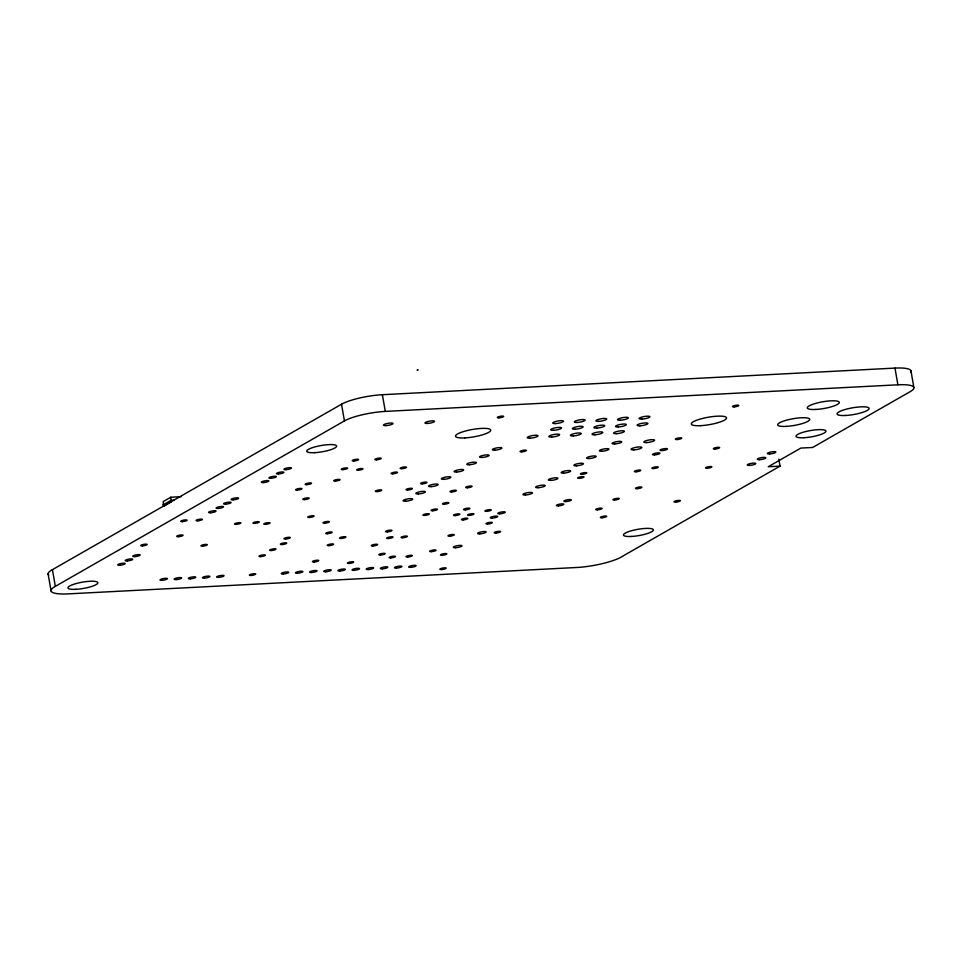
<?xml version="1.0" encoding="UTF-8"?>
<svg xmlns="http://www.w3.org/2000/svg" width="962" height="962" viewBox="0 0 962 962"><rect width="100%" height="100%" fill="white"/><g stroke="black" fill="none" stroke-linecap="round" stroke-linejoin="round"><path stroke-width="1.44" d="M170.791 497.234L171.392 501.815L163.372 506.409L163.239 501.551L170.791 497.234L181.072 496.705M163.095 504.846L171.128 500.252L173.954 500.108M48.737 575.144A32.961 6.914 -9.9 0 1 52.417 569.66L341.522 404.22A30.652 6.421 -9.9 0 1 382.383 394.709L894.973 368.097A30.652 6.421 -9.9 0 1 910.605 372.294M417.929 369.853L417.075 370.166L417.785 369.817M52.417 569.66L55.339 586.351L344.432 420.923A30.652 6.421 -9.9 0 1 385.305 411.411L897.883 384.8A30.652 6.421 -9.9 0 1 910.377 391.534L812.637 447.474L800.853 448.076L768.241 466.738L780.038 466.125L778.823 459.175M780.038 466.125L622.727 556.144A34.055 7.143 -9.9 0 1 578.847 567.376L67.316 593.927A32.961 6.914 -9.9 0 1 55.339 586.351M910.978 370.959L913.9 387.662M894.973 368.097L897.883 384.8M382.383 394.709L385.305 411.411M341.522 404.22L344.432 420.923M48.1 573.881L51.094 591.029M285.594 539.009A3.247 0.685 -9.9 0 0 290.308 537.59A3.247 0.685 -9.9 0 0 285.401 537.842A3.247 0.685 -9.9 0 0 285.594 539.009M197.715 520.827A3.247 0.685 -9.9 0 0 202.429 519.408A3.247 0.685 -9.9 0 0 197.523 519.672A3.247 0.685 -9.9 0 0 197.715 520.827M700.649 425.661A17.893 3.752 -9.9 0 0 726.563 417.857A17.893 3.752 -9.9 0 0 699.59 419.252A17.893 3.752 -9.9 0 0 700.649 425.661M555.567 423.581A5.507 1.154 -9.9 0 0 563.54 421.176A5.507 1.154 -9.9 0 0 555.242 421.609A5.507 1.154 -9.9 0 0 555.567 423.581M324.675 523.148A3.247 0.685 -9.9 0 0 329.389 521.729A3.247 0.685 -9.9 0 0 324.483 521.981A3.247 0.685 -9.9 0 0 324.675 523.148M372.943 545.959A3.247 0.685 -9.9 0 0 377.645 544.54A3.247 0.685 -9.9 0 0 372.751 544.793A3.247 0.685 -9.9 0 0 372.943 545.959M464.838 437.902A17.893 3.752 -9.9 0 0 490.752 430.098A17.893 3.752 -9.9 0 0 463.78 431.493A17.893 3.752 -9.9 0 0 464.838 437.902M327.453 533.706A3.247 0.685 -9.9 0 0 332.167 532.287A3.247 0.685 -9.9 0 0 327.26 532.539A3.247 0.685 -9.9 0 0 327.453 533.706M271.272 550.517A3.247 0.685 -9.9 0 0 275.974 549.098A3.247 0.685 -9.9 0 0 271.08 549.35A3.247 0.685 -9.9 0 0 271.272 550.517M815.788 409.451A16.258 3.403 -9.9 0 0 839.321 402.356A16.258 3.403 -9.9 0 0 814.814 403.631A16.258 3.403 -9.9 0 0 815.788 409.451M182.383 521.632A3.247 0.685 -9.9 0 0 187.097 520.214A3.247 0.685 -9.9 0 0 182.191 520.466A3.247 0.685 -9.9 0 0 182.383 521.632M260.666 556.589A3.247 0.685 -9.9 0 0 265.38 555.17A3.247 0.685 -9.9 0 0 260.474 555.423A3.247 0.685 -9.9 0 0 260.666 556.589M845.574 415.476A16.258 3.403 -9.9 0 0 869.107 408.381A16.258 3.403 -9.9 0 0 844.6 409.656A16.258 3.403 -9.9 0 0 845.574 415.476M178.379 536.676A3.247 0.685 -9.9 0 0 183.093 535.257A3.247 0.685 -9.9 0 0 178.186 535.509A3.247 0.685 -9.9 0 0 178.379 536.676M380.459 555.026A3.247 0.685 -9.9 0 0 385.161 553.607A3.247 0.685 -9.9 0 0 380.267 553.871A3.247 0.685 -9.9 0 0 380.459 555.026M786.194 426.382A16.258 3.403 -9.9 0 0 809.727 419.288A16.258 3.403 -9.9 0 0 785.22 420.562A16.258 3.403 -9.9 0 0 786.194 426.382M487.614 524.013A3.247 0.685 -9.9 0 0 492.316 522.594A3.247 0.685 -9.9 0 0 487.421 522.859A3.247 0.685 -9.9 0 0 487.614 524.013M335.341 481.084A3.247 0.685 -9.9 0 0 340.055 479.665A3.247 0.685 -9.9 0 0 335.149 479.93A3.247 0.685 -9.9 0 0 335.341 481.084M204.413 578.102A3.788 0.794 -9.9 0 0 209.908 576.442A3.788 0.794 -9.9 0 0 204.184 576.743A3.788 0.794 -9.9 0 0 204.413 578.102M309.391 517.46A3.247 0.685 -9.9 0 0 314.105 516.041A3.247 0.685 -9.9 0 0 309.199 516.293A3.247 0.685 -9.9 0 0 309.391 517.46M469.264 515.379A3.247 0.685 -9.9 0 0 473.965 513.961A3.247 0.685 -9.9 0 0 469.071 514.213A3.247 0.685 -9.9 0 0 469.264 515.379M441.498 569.54A3.247 0.685 -9.9 0 0 446.212 568.121A3.247 0.685 -9.9 0 0 441.305 568.386A3.247 0.685 -9.9 0 0 441.498 569.54M328.908 545.634A3.247 0.685 -9.9 0 0 333.61 544.215A3.247 0.685 -9.9 0 0 328.715 544.468A3.247 0.685 -9.9 0 0 328.908 545.634M407.696 489.995A3.247 0.685 -9.9 0 0 412.409 488.576A3.247 0.685 -9.9 0 0 407.503 488.828A3.247 0.685 -9.9 0 0 407.696 489.995M341.209 538.407A3.247 0.685 -9.9 0 0 345.923 536.988A3.247 0.685 -9.9 0 0 341.017 537.241A3.247 0.685 -9.9 0 0 341.209 538.407M405.639 501.202A4.882 1.022 -9.9 0 0 412.71 499.074A4.882 1.022 -9.9 0 0 405.351 499.458A4.882 1.022 -9.9 0 0 405.639 501.202M465.199 509.848A3.247 0.685 -9.9 0 0 469.913 508.429A3.247 0.685 -9.9 0 0 465.007 508.682A3.247 0.685 -9.9 0 0 465.199 509.848M714.946 449.013A3.247 0.685 -9.9 0 0 719.648 447.595A3.247 0.685 -9.9 0 0 714.754 447.859A3.247 0.685 -9.9 0 0 714.946 449.013M494.829 450.168A4.882 1.022 -9.9 0 0 501.899 448.039A4.882 1.022 -9.9 0 0 494.54 448.424A4.882 1.022 -9.9 0 0 494.829 450.168M675.661 502.116A3.247 0.685 -9.9 0 0 680.362 500.697A3.247 0.685 -9.9 0 0 675.456 500.949A3.247 0.685 -9.9 0 0 675.661 502.116M297.282 490.115A3.247 0.685 -9.9 0 0 301.984 488.696A3.247 0.685 -9.9 0 0 297.09 488.949A3.247 0.685 -9.9 0 0 297.282 490.115M285.942 469.66A3.788 0.794 -9.9 0 0 291.438 468.001A3.788 0.794 -9.9 0 0 285.714 468.302A3.788 0.794 -9.9 0 0 285.942 469.66M392.797 473.797A3.247 0.685 -9.9 0 0 397.498 472.378A3.247 0.685 -9.9 0 0 392.604 472.631A3.247 0.685 -9.9 0 0 392.797 473.797M449.651 536.171A3.247 0.685 -9.9 0 0 454.365 534.752A3.247 0.685 -9.9 0 0 449.458 535.004A3.247 0.685 -9.9 0 0 449.651 536.171M210.534 512.758A3.788 0.794 -9.9 0 0 216.029 511.099A3.788 0.794 -9.9 0 0 210.317 511.399A3.788 0.794 -9.9 0 0 210.534 512.758M422.246 483.838A3.247 0.685 -9.9 0 0 426.96 482.419A3.247 0.685 -9.9 0 0 422.053 482.671A3.247 0.685 -9.9 0 0 422.246 483.838M387.265 531.878A3.247 0.685 -9.9 0 0 391.967 530.459A3.247 0.685 -9.9 0 0 387.073 530.711A3.247 0.685 -9.9 0 0 387.265 531.878M218.061 508.453A3.788 0.794 -9.9 0 0 223.557 506.794A3.788 0.794 -9.9 0 0 217.833 507.094A3.788 0.794 -9.9 0 0 218.061 508.453M602.02 517.748A3.247 0.685 -9.9 0 0 606.733 516.329A3.247 0.685 -9.9 0 0 601.827 516.582A3.247 0.685 -9.9 0 0 602.02 517.748M614.538 500.036A3.247 0.685 -9.9 0 0 619.239 498.617A3.247 0.685 -9.9 0 0 614.345 498.881A3.247 0.685 -9.9 0 0 614.538 500.036M225.589 504.148A3.788 0.794 -9.9 0 0 231.084 502.489A3.788 0.794 -9.9 0 0 225.361 502.789A3.788 0.794 -9.9 0 0 225.589 504.148M142.436 545.875A3.247 0.685 -9.9 0 0 147.138 544.456A3.247 0.685 -9.9 0 0 142.232 544.708A3.247 0.685 -9.9 0 0 142.436 545.875M597.414 509.836A3.247 0.685 -9.9 0 0 602.128 508.417A3.247 0.685 -9.9 0 0 597.222 508.67A3.247 0.685 -9.9 0 0 597.414 509.836M233.105 499.843A3.788 0.794 -9.9 0 0 238.6 498.184A3.788 0.794 -9.9 0 0 232.888 498.484A3.788 0.794 -9.9 0 0 233.105 499.843M251.034 575.444A3.247 0.685 -9.9 0 0 255.736 574.025A3.247 0.685 -9.9 0 0 250.841 574.278A3.247 0.685 -9.9 0 0 251.034 575.444M576.406 465.824A4.882 1.022 -9.9 0 0 583.465 463.696A4.882 1.022 -9.9 0 0 576.106 464.081A4.882 1.022 -9.9 0 0 576.406 465.824M190.26 578.835A3.788 0.794 -9.9 0 0 195.755 577.176A3.788 0.794 -9.9 0 0 190.043 577.477A3.788 0.794 -9.9 0 0 190.26 578.835M579.328 478.342A3.247 0.685 -9.9 0 0 584.03 476.924A3.247 0.685 -9.9 0 0 579.136 477.176A3.247 0.685 -9.9 0 0 579.328 478.342M482.094 457.455A4.882 1.022 -9.9 0 0 489.153 455.327A4.882 1.022 -9.9 0 0 481.806 455.711A4.882 1.022 -9.9 0 0 482.094 457.455M601.887 451.238A4.882 1.022 -9.9 0 0 608.946 449.11A4.882 1.022 -9.9 0 0 601.599 449.494A4.882 1.022 -9.9 0 0 601.887 451.238M525.432 494.985A4.882 1.022 -9.9 0 0 532.491 492.857A4.882 1.022 -9.9 0 0 525.144 493.241A4.882 1.022 -9.9 0 0 525.432 494.985M769.576 453.944A4.329 0.914 -9.9 0 0 775.853 452.044A4.329 0.914 -9.9 0 0 769.311 452.393A4.329 0.914 -9.9 0 0 769.576 453.944M759.535 459.68A4.329 0.914 -9.9 0 0 765.812 457.792A4.329 0.914 -9.9 0 0 759.283 458.128A4.329 0.914 -9.9 0 0 759.535 459.68M749.506 465.428A4.329 0.914 -9.9 0 0 755.783 463.528A4.329 0.914 -9.9 0 0 749.254 463.864A4.329 0.914 -9.9 0 0 749.506 465.428M616.486 433.682A5.507 1.154 -9.9 0 0 624.458 431.277A5.507 1.154 -9.9 0 0 616.161 431.71A5.507 1.154 -9.9 0 0 616.486 433.682M594.889 434.8A5.507 1.154 -9.9 0 0 602.861 432.395A5.507 1.154 -9.9 0 0 594.564 432.828A5.507 1.154 -9.9 0 0 594.889 434.8M573.292 435.918A5.507 1.154 -9.9 0 0 581.264 433.525A5.507 1.154 -9.9 0 0 572.955 433.946A5.507 1.154 -9.9 0 0 573.292 435.918M551.683 437.049A5.507 1.154 -9.9 0 0 559.656 434.644A5.507 1.154 -9.9 0 0 551.358 435.077A5.507 1.154 -9.9 0 0 551.683 437.049M530.086 438.167A5.507 1.154 -9.9 0 0 538.059 435.762A5.507 1.154 -9.9 0 0 529.761 436.195A5.507 1.154 -9.9 0 0 530.086 438.167M639.983 425.829A5.507 1.154 -9.9 0 0 647.955 423.424A5.507 1.154 -9.9 0 0 639.658 423.857A5.507 1.154 -9.9 0 0 639.983 425.829M618.386 426.948A5.507 1.154 -9.9 0 0 626.358 424.543A5.507 1.154 -9.9 0 0 618.049 424.976A5.507 1.154 -9.9 0 0 618.386 426.948M596.777 428.078A5.507 1.154 -9.9 0 0 604.749 425.673A5.507 1.154 -9.9 0 0 596.452 426.106A5.507 1.154 -9.9 0 0 596.777 428.078M575.18 429.196A5.507 1.154 -9.9 0 0 583.152 426.791A5.507 1.154 -9.9 0 0 574.855 427.224A5.507 1.154 -9.9 0 0 575.18 429.196M314.081 561.952A3.247 0.685 -9.9 0 0 318.783 560.533A3.247 0.685 -9.9 0 0 313.889 560.786A3.247 0.685 -9.9 0 0 314.081 561.952M377.044 491.582A3.247 0.685 -9.9 0 0 381.758 490.163A3.247 0.685 -9.9 0 0 376.851 490.416A3.247 0.685 -9.9 0 0 377.044 491.582M218.566 577.368A3.788 0.794 -9.9 0 0 224.05 575.709A3.788 0.794 -9.9 0 0 218.338 576.01A3.788 0.794 -9.9 0 0 218.566 577.368M707.19 468.241A3.247 0.685 -9.9 0 0 711.892 466.823A3.247 0.685 -9.9 0 0 706.998 467.087A3.247 0.685 -9.9 0 0 707.19 468.241M349.026 563.443A3.247 0.685 -9.9 0 0 353.727 562.024A3.247 0.685 -9.9 0 0 348.833 562.289A3.247 0.685 -9.9 0 0 349.026 563.443M265.38 524.35A3.247 0.685 -9.9 0 0 270.081 522.931A3.247 0.685 -9.9 0 0 265.187 523.196A3.247 0.685 -9.9 0 0 265.38 524.35M119.685 565.235A3.788 0.794 -9.9 0 0 125.18 563.588A3.788 0.794 -9.9 0 0 119.456 563.876A3.788 0.794 -9.9 0 0 119.685 565.235M451.659 491.955A3.247 0.685 -9.9 0 0 456.373 490.536A3.247 0.685 -9.9 0 0 451.467 490.788A3.247 0.685 -9.9 0 0 451.659 491.955M486.604 511.351A3.247 0.685 -9.9 0 0 491.305 509.932A3.247 0.685 -9.9 0 0 486.411 510.185A3.247 0.685 -9.9 0 0 486.604 511.351M444.167 504.22A3.247 0.685 -9.9 0 0 448.869 502.801A3.247 0.685 -9.9 0 0 443.975 503.054A3.247 0.685 -9.9 0 0 444.167 504.22M734.126 406.878A3.247 0.685 -9.9 0 0 738.828 405.459A3.247 0.685 -9.9 0 0 733.922 405.711A3.247 0.685 -9.9 0 0 734.126 406.878M127.212 560.93A3.788 0.794 -9.9 0 0 132.696 559.283A3.788 0.794 -9.9 0 0 126.984 559.571A3.788 0.794 -9.9 0 0 127.212 560.93M467.376 487.746A3.247 0.685 -9.9 0 0 472.089 486.327A3.247 0.685 -9.9 0 0 467.183 486.58A3.247 0.685 -9.9 0 0 467.376 487.746M614.622 443.951A4.882 1.022 -9.9 0 0 621.68 441.823A4.882 1.022 -9.9 0 0 614.333 442.195A4.882 1.022 -9.9 0 0 614.622 443.951M176.118 579.569A3.788 0.794 -9.9 0 0 181.614 577.921A3.788 0.794 -9.9 0 0 175.89 578.21A3.788 0.794 -9.9 0 0 176.118 579.569M402.705 537.758A3.247 0.685 -9.9 0 0 407.419 536.339A3.247 0.685 -9.9 0 0 402.513 536.592A3.247 0.685 -9.9 0 0 402.705 537.758M385.99 425.601A4.882 1.022 -9.9 0 0 393.049 423.472A4.882 1.022 -9.9 0 0 385.702 423.857A4.882 1.022 -9.9 0 0 385.99 425.601M407.66 557.01A3.247 0.685 -9.9 0 0 412.361 555.591A3.247 0.685 -9.9 0 0 407.467 555.844A3.247 0.685 -9.9 0 0 407.66 557.01M427.489 423.448A4.882 1.022 -9.9 0 0 434.559 421.32A4.882 1.022 -9.9 0 0 427.2 421.705A4.882 1.022 -9.9 0 0 427.489 423.448M297.426 573.232A3.788 0.794 -9.9 0 0 302.91 571.572A3.788 0.794 -9.9 0 0 297.198 571.873A3.788 0.794 -9.9 0 0 297.426 573.232M396.464 568.085A3.788 0.794 -9.9 0 0 401.96 566.426A3.788 0.794 -9.9 0 0 396.236 566.726A3.788 0.794 -9.9 0 0 396.464 568.085M382.311 568.819A3.788 0.794 -9.9 0 0 387.806 567.159A3.788 0.794 -9.9 0 0 382.082 567.46A3.788 0.794 -9.9 0 0 382.311 568.819M325.721 571.753A3.788 0.794 -9.9 0 0 331.217 570.105A3.788 0.794 -9.9 0 0 325.493 570.394A3.788 0.794 -9.9 0 0 325.721 571.753M368.169 569.552A3.788 0.794 -9.9 0 0 373.653 567.905A3.788 0.794 -9.9 0 0 367.941 568.193A3.788 0.794 -9.9 0 0 368.169 569.552M354.016 570.286A3.788 0.794 -9.9 0 0 359.511 568.638A3.788 0.794 -9.9 0 0 353.788 568.927A3.788 0.794 -9.9 0 0 354.016 570.286M339.863 571.019A3.788 0.794 -9.9 0 0 345.358 569.372A3.788 0.794 -9.9 0 0 339.646 569.66A3.788 0.794 -9.9 0 0 339.863 571.019M432.756 510.75A3.247 0.685 -9.9 0 0 437.457 509.331A3.247 0.685 -9.9 0 0 432.563 509.583A3.247 0.685 -9.9 0 0 432.756 510.75M311.568 572.498A3.788 0.794 -9.9 0 0 317.063 570.839A3.788 0.794 -9.9 0 0 311.351 571.139A3.788 0.794 -9.9 0 0 311.568 572.498M283.273 573.965A3.788 0.794 -9.9 0 0 288.768 572.306A3.788 0.794 -9.9 0 0 283.044 572.606A3.788 0.794 -9.9 0 0 283.273 573.965M236.171 524.35A3.247 0.685 -9.9 0 0 240.873 522.931A3.247 0.685 -9.9 0 0 235.979 523.184A3.247 0.685 -9.9 0 0 236.171 524.35M424.603 515.416A3.247 0.685 -9.9 0 0 429.305 513.997A3.247 0.685 -9.9 0 0 424.41 514.249A3.247 0.685 -9.9 0 0 424.603 515.416M388.323 538.504A3.247 0.685 -9.9 0 0 393.037 537.085A3.247 0.685 -9.9 0 0 388.131 537.337A3.247 0.685 -9.9 0 0 388.323 538.504M390.788 557.888A3.247 0.685 -9.9 0 0 395.502 556.469A3.247 0.685 -9.9 0 0 390.596 556.721A3.247 0.685 -9.9 0 0 390.788 557.888M677.056 439.538A3.247 0.685 -9.9 0 0 681.769 438.119A3.247 0.685 -9.9 0 0 676.863 438.371A3.247 0.685 -9.9 0 0 677.056 439.538M582.07 474.314A3.247 0.685 -9.9 0 0 586.784 472.895A3.247 0.685 -9.9 0 0 581.878 473.148A3.247 0.685 -9.9 0 0 582.07 474.314M637.169 488.684A3.247 0.685 -9.9 0 0 641.87 487.265A3.247 0.685 -9.9 0 0 636.976 487.518A3.247 0.685 -9.9 0 0 637.169 488.684M636.05 471.777A3.247 0.685 -9.9 0 0 640.764 470.358A3.247 0.685 -9.9 0 0 635.858 470.61A3.247 0.685 -9.9 0 0 636.05 471.777M304.521 499.591A3.247 0.685 -9.9 0 0 309.223 498.172A3.247 0.685 -9.9 0 0 304.329 498.424A3.247 0.685 -9.9 0 0 304.521 499.591M463.119 519.877A3.247 0.685 -9.9 0 0 467.833 518.458A3.247 0.685 -9.9 0 0 462.926 518.71A3.247 0.685 -9.9 0 0 463.119 519.877M455.627 547.715A4.401 0.926 -9.9 0 0 462 545.803A4.401 0.926 -9.9 0 0 455.363 546.139A4.401 0.926 -9.9 0 0 455.627 547.715M598.773 421.344A5.507 1.154 -9.9 0 0 606.745 418.939A5.507 1.154 -9.9 0 0 598.448 419.372A5.507 1.154 -9.9 0 0 598.773 421.344M577.164 422.462A5.507 1.154 -9.9 0 0 585.136 420.057A5.507 1.154 -9.9 0 0 576.839 420.49A5.507 1.154 -9.9 0 0 577.164 422.462M550.913 480.399A4.882 1.022 -9.9 0 0 557.984 478.27A4.882 1.022 -9.9 0 0 550.625 478.655A4.882 1.022 -9.9 0 0 550.913 480.399M75.914 589.309A15.176 3.175 -9.9 0 0 97.883 582.683A15.176 3.175 -9.9 0 0 75.012 583.874A15.176 3.175 -9.9 0 0 75.914 589.309M631.409 536.459A15.176 3.175 -9.9 0 0 653.378 529.834A15.176 3.175 -9.9 0 0 630.507 531.024A15.176 3.175 -9.9 0 0 631.409 536.459M803.967 437.71A15.176 3.175 -9.9 0 0 825.937 431.084A15.176 3.175 -9.9 0 0 803.066 432.275A15.176 3.175 -9.9 0 0 803.967 437.71M314.682 452.669A15.176 3.175 -9.9 0 0 336.652 446.043A15.176 3.175 -9.9 0 0 313.78 447.234A15.176 3.175 -9.9 0 0 314.682 452.669M263.372 482.575A3.788 0.794 -9.9 0 0 268.867 480.916A3.788 0.794 -9.9 0 0 263.143 481.216A3.788 0.794 -9.9 0 0 263.372 482.575M270.899 478.27A3.788 0.794 -9.9 0 0 276.395 476.611A3.788 0.794 -9.9 0 0 270.671 476.911A3.788 0.794 -9.9 0 0 270.899 478.27M278.427 473.965A3.788 0.794 -9.9 0 0 283.91 472.306A3.788 0.794 -9.9 0 0 278.198 472.607A3.788 0.794 -9.9 0 0 278.427 473.965M134.728 556.625A3.788 0.794 -9.9 0 0 140.224 554.978A3.788 0.794 -9.9 0 0 134.5 555.266A3.788 0.794 -9.9 0 0 134.728 556.625M306.806 484.656A3.247 0.685 -9.9 0 0 311.52 483.237A3.247 0.685 -9.9 0 0 306.613 483.501A3.247 0.685 -9.9 0 0 306.806 484.656M342.989 469.6A3.247 0.685 -9.9 0 0 347.691 468.181A3.247 0.685 -9.9 0 0 342.797 468.434A3.247 0.685 -9.9 0 0 342.989 469.6M653.583 468.554A3.247 0.685 -9.9 0 0 658.297 467.135A3.247 0.685 -9.9 0 0 653.39 467.388A3.247 0.685 -9.9 0 0 653.583 468.554M202.621 546.127A3.247 0.685 -9.9 0 0 207.335 544.708A3.247 0.685 -9.9 0 0 202.429 544.961A3.247 0.685 -9.9 0 0 202.621 546.127M358.273 470.238A3.247 0.685 -9.9 0 0 362.987 468.819A3.247 0.685 -9.9 0 0 358.08 469.083A3.247 0.685 -9.9 0 0 358.273 470.238M498.977 417.821A3.247 0.685 -9.9 0 0 503.691 416.402A3.247 0.685 -9.9 0 0 498.785 416.654A3.247 0.685 -9.9 0 0 498.977 417.821M353.884 460.978A3.247 0.685 -9.9 0 0 358.598 459.559A3.247 0.685 -9.9 0 0 353.691 459.812A3.247 0.685 -9.9 0 0 353.884 460.978M431.301 551.647A3.247 0.685 -9.9 0 0 436.014 550.228A3.247 0.685 -9.9 0 0 431.108 550.48A3.247 0.685 -9.9 0 0 431.301 551.647M495.899 533.02A3.247 0.685 -9.9 0 0 500.601 531.601A3.247 0.685 -9.9 0 0 495.707 531.854A3.247 0.685 -9.9 0 0 495.899 533.02M282.034 544.54A3.247 0.685 -9.9 0 0 286.748 543.121A3.247 0.685 -9.9 0 0 281.842 543.374A3.247 0.685 -9.9 0 0 282.034 544.54M521.765 451.839A3.247 0.685 -9.9 0 0 526.467 450.42A3.247 0.685 -9.9 0 0 521.572 450.673A3.247 0.685 -9.9 0 0 521.765 451.839M401.767 468.662A3.247 0.685 -9.9 0 0 406.469 467.243A3.247 0.685 -9.9 0 0 401.575 467.508A3.247 0.685 -9.9 0 0 401.767 468.662M442.147 555.254A3.247 0.685 -9.9 0 0 446.849 553.835A3.247 0.685 -9.9 0 0 441.955 554.088A3.247 0.685 -9.9 0 0 442.147 555.254M376.527 459.8A3.247 0.685 -9.9 0 0 381.229 458.381A3.247 0.685 -9.9 0 0 376.334 458.633A3.247 0.685 -9.9 0 0 376.527 459.8M254.557 523.388A3.247 0.685 -9.9 0 0 259.271 521.969A3.247 0.685 -9.9 0 0 254.365 522.234A3.247 0.685 -9.9 0 0 254.557 523.388M455.17 515.584A3.247 0.685 -9.9 0 0 459.884 514.165A3.247 0.685 -9.9 0 0 454.978 514.417A3.247 0.685 -9.9 0 0 455.17 515.584M589.141 458.525A4.882 1.022 -9.9 0 0 596.199 456.397A4.882 1.022 -9.9 0 0 588.852 456.782A4.882 1.022 -9.9 0 0 589.141 458.525M563.66 473.112A4.882 1.022 -9.9 0 0 570.719 470.983A4.882 1.022 -9.9 0 0 563.371 471.368A4.882 1.022 -9.9 0 0 563.66 473.112M538.179 487.698A4.882 1.022 -9.9 0 0 545.238 485.569A4.882 1.022 -9.9 0 0 537.89 485.954A4.882 1.022 -9.9 0 0 538.179 487.698M418.386 493.915A4.882 1.022 -9.9 0 0 425.445 491.786A4.882 1.022 -9.9 0 0 418.097 492.171A4.882 1.022 -9.9 0 0 418.386 493.915M431.132 486.628A4.882 1.022 -9.9 0 0 438.191 484.499A4.882 1.022 -9.9 0 0 430.832 484.872A4.882 1.022 -9.9 0 0 431.132 486.628M443.867 479.329A4.882 1.022 -9.9 0 0 450.925 477.2A4.882 1.022 -9.9 0 0 443.578 477.585A4.882 1.022 -9.9 0 0 443.867 479.329M456.613 472.041A4.882 1.022 -9.9 0 0 463.672 469.913A4.882 1.022 -9.9 0 0 456.325 470.298A4.882 1.022 -9.9 0 0 456.613 472.041M469.348 464.754A4.882 1.022 -9.9 0 0 476.418 462.626A4.882 1.022 -9.9 0 0 469.059 462.999A4.882 1.022 -9.9 0 0 469.348 464.754M553.583 430.315A5.507 1.154 -9.9 0 0 561.555 427.91A5.507 1.154 -9.9 0 0 553.258 428.343A5.507 1.154 -9.9 0 0 553.583 430.315M641.967 419.095A5.507 1.154 -9.9 0 0 649.939 416.69A5.507 1.154 -9.9 0 0 641.642 417.123A5.507 1.154 -9.9 0 0 641.967 419.095M620.37 420.214A5.507 1.154 -9.9 0 0 628.342 417.821A5.507 1.154 -9.9 0 0 620.045 418.242A5.507 1.154 -9.9 0 0 620.37 420.214M161.965 580.302A3.788 0.794 -9.9 0 0 167.46 578.655A3.788 0.794 -9.9 0 0 161.748 578.944A3.788 0.794 -9.9 0 0 161.965 580.302M410.606 567.352A3.788 0.794 -9.9 0 0 416.101 565.692A3.788 0.794 -9.9 0 0 410.389 565.993A3.788 0.794 -9.9 0 0 410.606 567.352M492.255 518.109A3.788 0.794 -9.9 0 0 497.751 516.462A3.788 0.794 -9.9 0 0 492.027 516.75A3.788 0.794 -9.9 0 0 492.255 518.109M499.783 513.804A3.788 0.794 -9.9 0 0 505.266 512.157A3.788 0.794 -9.9 0 0 499.555 512.445A3.788 0.794 -9.9 0 0 499.783 513.804M558.345 505.868A3.788 0.794 -9.9 0 0 563.84 504.22A3.788 0.794 -9.9 0 0 558.116 504.509A3.788 0.794 -9.9 0 0 558.345 505.868M565.872 501.563A3.788 0.794 -9.9 0 0 571.356 499.915A3.788 0.794 -9.9 0 0 565.644 500.204A3.788 0.794 -9.9 0 0 565.872 501.563M662 450.577A3.788 0.794 -9.9 0 0 667.496 448.917A3.788 0.794 -9.9 0 0 661.772 449.218A3.788 0.794 -9.9 0 0 662 450.577M654.473 454.882A3.788 0.794 -9.9 0 0 659.968 453.222A3.788 0.794 -9.9 0 0 654.256 453.523A3.788 0.794 -9.9 0 0 654.473 454.882M633.91 449.867A5.507 1.154 -9.9 0 0 641.882 447.474A5.507 1.154 -9.9 0 0 633.573 447.895A5.507 1.154 -9.9 0 0 633.91 449.867M646.644 442.58A5.507 1.154 -9.9 0 0 654.617 440.175A5.507 1.154 -9.9 0 0 646.32 440.608A5.507 1.154 -9.9 0 0 646.644 442.58M479.834 533.862A4.401 0.926 -9.9 0 0 486.207 531.95A4.401 0.926 -9.9 0 0 479.581 532.287A4.401 0.926 -9.9 0 0 479.834 533.862"/></g></svg>
